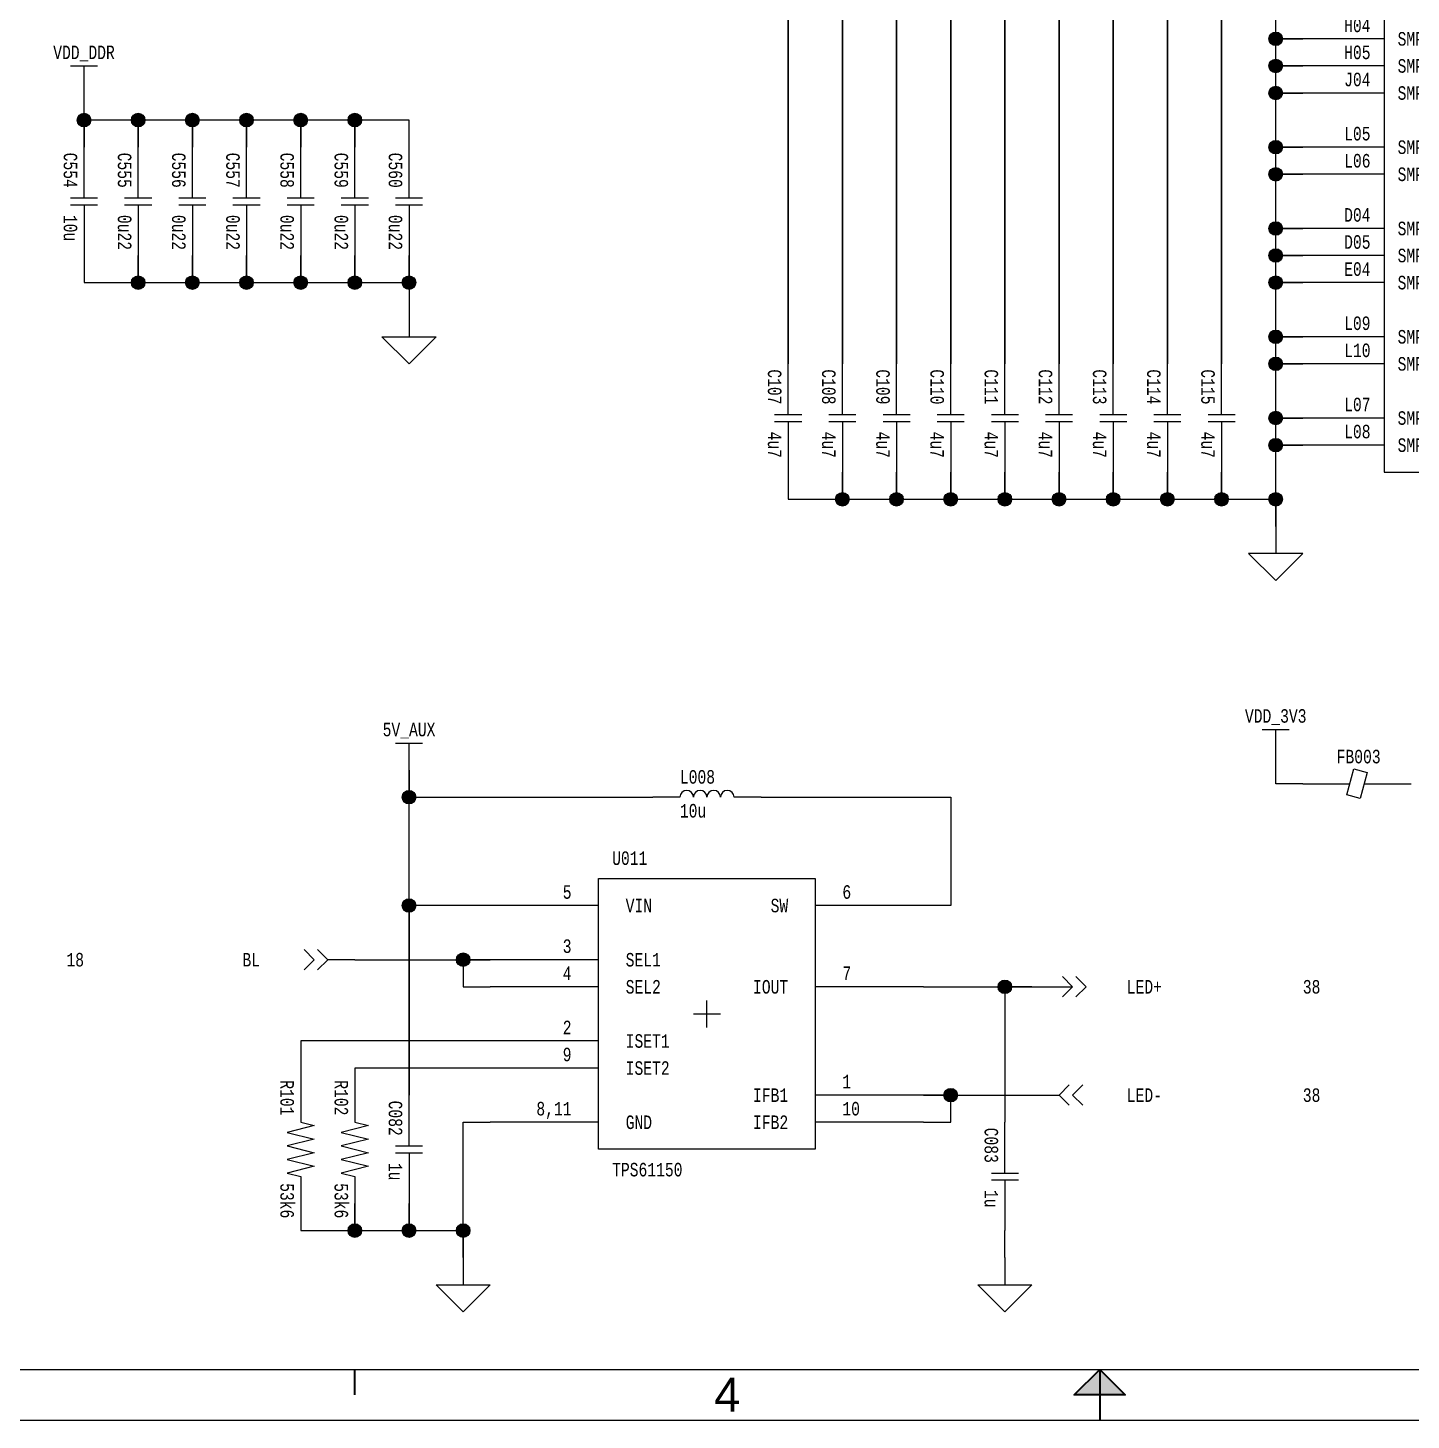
# Paper-space layout '12' of a CAD drawing. Header units: inches. Extents: x 0.2 to 16.8, y 0.2 to 10.8.
# Drawn here: x 4.54 to 9.65, y 0.25 to 5.39 of the extents above; entities that cross this region are included whole.
import ezdxf
from ezdxf.enums import TextEntityAlignment as Align

# ---------------------------------------------------------------- set-up
doc = ezdxf.new("R2010")
doc.units = ezdxf.units.IN
doc.header["$MEASUREMENT"] = 0
for name, color, linetype in [('BORDER', 13, 'Continuous'), ('COMPONENT', 14, 'Continuous'), ('SIGNAL', 84, 'Continuous'), ('TEXT', 252, 'Continuous')]:
    doc.layers.add(name, color=color, linetype=linetype)
doc.styles.add('Monotxt_75', font='monotxt.shx', dxfattribs={"width": 0.75})
doc.styles.get("Standard").update_dxf_attribs({"font": 'arial.ttf'})

# ---------------------------------------------------------------- blocks, each defined once
blk = doc.blocks.new('ANSI B Frame')
at = {"layer": 'BORDER', "lineweight": 35}
h = blk.add_hatch(color=256, dxfattribs=at)
h.dxf.hatch_style = 1
h.paths.add_polyline_path([(8.59375, 0.34375), (8.5, 0.34375), (8.5, 0.4375)])
h.paths.add_polyline_path([(8.5, 0.4375), (8.5, 0.34375), (8.40625, 0.34375)])
at = {"layer": 'BORDER'}
for points in [[(0.25, 0.25), (16.75, 0.25), (16.75, 10.75), (0.25, 10.75)], [(0.4375, 0.4375), (16.5625, 0.4375), (16.5625, 10.5625), (0.4375, 10.5625)]]:
    blk.add_lwpolyline(points, close=True, dxfattribs=at)
at = {"layer": 'BORDER', "lineweight": 35}
for points in [[(5.75, 0.34375), (5.75, 0.4375)], [(8.5, 0.4375), (8.5, 0.25)]]:
    blk.add_lwpolyline(points, dxfattribs=at)
blk.add_lwpolyline([(8.5, 0.4375), (8.59375, 0.34375), (8.40625, 0.34375)], close=True, dxfattribs=at)
at = {"layer": 'BORDER', "flags": 8}
for tag, p in [('ZN6', (1.625, 10.65787)), ('ZN5', (4.375, 10.66009)), ('ZN4', (7.125, 10.65625)), ('ZN3', (9.875, 10.65796)), ('ZN2', (12.625, 10.65574)), ('ZN1', (15.375, 10.65574)), ('ZN6', (1.625, 0.34375)), ('ZN5', (4.375, 0.34375)), ('ZN4', (7.125, 0.34375)), ('ZN3', (9.875, 0.34375)), ('ZN2', (12.625, 0.34375)), ('ZN1', (15.375, 0.34375))]:
    blk.add_attdef(tag, text='', height=0.125, dxfattribs=at).set_placement(p, align=Align.MIDDLE_CENTER)
at = {"layer": 'TEXT', "style": 'Monotxt_75', "width": 0.75, "flags": 8}
for tag, height, p in [('DESRP', 0.0625, (13.625, 1)), ('DWG_NO', 0.1875, (13.9625, 0.7125))]:
    blk.add_attdef(tag, text='', height=height, dxfattribs=at).set_placement(p, align=Align.MIDDLE_LEFT)
for tag, height, p in [('SHTSZ', 0.1875, (13.7375, 0.7125)), ('REV', 0.1875, (16.4125, 0.7125)), ('SCALE', 0.0625, (14.15625, 0.5)), ('REVDATE', 0.0625, (15.11875, 0.5)), ('CURRSHT', 0.0625, (16.0625, 0.5)), ('LASTSHT', 0.0625, (16.4375, 0.5))]:
    blk.add_attdef(tag, text='', height=height, dxfattribs=at).set_placement(p, align=Align.MIDDLE_CENTER)
blk = doc.blocks.new('FLOAT_GND')
blk.add_lwpolyline([(0, 0), (0, -0.05)])
blk.add_lwpolyline([(-0.05, -0.05), (0.05, -0.05), (0, -0.1)], close=True)
blk = doc.blocks.new('CONNECT')
blk.add_hatch(color=256).paths.add_polyline_path([(0.0125, 0, 1), (-0.0125, 0, 1)])
blk.add_circle((0, 0), 0.0125)
blk = doc.blocks.new('CAP')
for points in [[(0, 0.0125), (0, 0.2)], [(-0.05, 0.0125), (0.05, 0.0125)], [(-0.05, -0.0125), (0.05, -0.0125)], [(0, -0.0125), (0, -0.2)]]:
    blk.add_lwpolyline(points)
at = {"layer": 'TEXT', "style": 'Monotxt_75', "width": 0.75, "flags": 8}
blk.add_attdef('REFID', text='', height=0.05, rotation=270, dxfattribs=at).set_placement((-0.025, 0.05), align=Align.TOP_RIGHT)
blk.add_attdef('VALUE', text='', height=0.05, rotation=270, dxfattribs=at).set_placement((-0.025, -0.05), align=Align.TOP_LEFT)
blk = doc.blocks.new('TPS61150')
blk.add_lwpolyline([(-0.2, 0.25), (0.2, 0.25), (0.2, -0.25), (-0.2, -0.25)], close=True)
for points in [[(-0.2, 0.2), (-0.4, 0.2)], [(0.4, 0.2), (0.2, 0.2)], [(-0.2, 0.1), (-0.4, 0.1)], [(-0.2, 0.05), (-0.4, 0.05)], [(0.4, 0.05), (0.2, 0.05)], [(-0.2, -0.05), (-0.4, -0.05)], [(-0.2, -0.1), (-0.4, -0.1)], [(0.4, -0.15), (0.2, -0.15)], [(-0.2, -0.2), (-0.4, -0.2)], [(0.4, -0.2), (0.2, -0.2)]]:
    blk.add_lwpolyline(points)
at = {"color": 7}
for points in [[(-0.025, 0), (0, 0), (0, 0.025)], [(0, -0.025), (0, 0), (0.025, 0)]]:
    blk.add_lwpolyline(points, dxfattribs=at)
at = {"layer": 'TEXT', "style": 'Monotxt_75', "width": 0.75}
for s, p in [('5', (-0.25, 0.2125)), ('3', (-0.25, 0.1125)), ('4', (-0.25, 0.0625)), ('2', (-0.25, -0.0375)), ('9', (-0.25, -0.0875)), ('8,11', (-0.25, -0.1875))]:
    blk.add_text(s, height=0.025, dxfattribs=at).set_placement(p, align=Align.RIGHT)
for s, p in [('6', (0.25, 0.2125)), ('7', (0.25, 0.0625)), ('1', (0.25, -0.1375)), ('10', (0.25, -0.1875))]:
    blk.add_text(s, height=0.025, dxfattribs=at).set_placement(p)
for s, p in [('VIN', (-0.15, 0.2)), ('SEL1', (-0.15, 0.1)), ('SEL2', (-0.15, 0.05)), ('ISET1', (-0.15, -0.05)), ('ISET2', (-0.15, -0.1)), ('GND', (-0.15, -0.2))]:
    blk.add_text(s, height=0.025, dxfattribs=at).set_placement(p, align=Align.MIDDLE_LEFT)
for s, p in [('SW', (0.15, 0.2)), ('IOUT', (0.15, 0.05)), ('IFB1', (0.15, -0.15)), ('IFB2', (0.15, -0.2))]:
    blk.add_text(s, height=0.025, dxfattribs=at).set_placement(p, align=Align.MIDDLE_RIGHT)
blk.add_text('TPS61150', height=0.025, dxfattribs=at).set_placement((-0.175, -0.275), align=Align.TOP_LEFT)
at = {"layer": 'TEXT', "style": 'Monotxt_75', "width": 0.75, "flags": 8}
blk.add_attdef('REF', (-0.175, 0.275), '', height=0.025, dxfattribs=at)
blk = doc.blocks.new('FROM_CONN')
for points in [[(0, 0), (0.05, 0)], [(0.06875, 0.01875), (0.05, 0), (0.06875, -0.01875)], [(0.09375, 0.01875), (0.075, 0), (0.09375, -0.01875)]]:
    blk.add_lwpolyline(points)
blk = doc.blocks.new('TO_CONN')
for points in [[(0, 0), (0.075, 0)], [(0.05625, 0.01875), (0.075, 0), (0.05625, -0.01875)], [(0.08125, 0.01875), (0.1, 0), (0.08125, -0.01875)]]:
    blk.add_lwpolyline(points)
blk = doc.blocks.new('SUPPLY_BUS')
for points in [[(0, 0), (0.05, 0)], [(0.05, 0.025), (0.05, -0.025)]]:
    blk.add_lwpolyline(points)
blk = doc.blocks.new('RES')
blk.add_lwpolyline([(-0.2, 0), (-0.1, 0), (-0.0875, 0.05), (-0.0625, -0.05), (-0.0375, 0.05), (-0.0125, -0.05), (0.0125, 0.05), (0.0375, -0.05), (0.0625, 0.05), (0.0875, -0.05), (0.1, 0), (0.2, 0)])
at = {"layer": 'TEXT', "style": 'Monotxt_75', "width": 0.75, "flags": 8}
blk.add_attdef('REFID', text='', height=0.05, dxfattribs=at).set_placement((-0.125, -0.025), align=Align.TOP_RIGHT)
blk.add_attdef('VALUE', text='', height=0.05, dxfattribs=at).set_placement((0.125, -0.025), align=Align.TOP_LEFT)
blk = doc.blocks.new('IND')
blk.add_lwpolyline([(0.2, 0), (0.1, 0, 1), (0.05, 0, 1), (0, 0, 1), (-0.05, 0, 1), (-0.1, 0), (-0.2, 0)], format="xyb")
at = {"layer": 'TEXT', "style": 'Monotxt_75', "width": 0.75, "flags": 8}
blk.add_attdef('REFID', (-0.1, 0.05), '', height=0.05, dxfattribs=at)
blk.add_attdef('VALUE', text='', height=0.05, dxfattribs=at).set_placement((-0.1, -0.025), align=Align.TOP_LEFT)
blk = doc.blocks.new('TPS659037x_B')
blk.add_lwpolyline([(-0.9, 3.2), (-0.9, -3.2), (0.9, -3.2), (0.9, 3.2)], close=True)
for points in [[(-0.9, -1.6), (-1.2, -1.6)], [(-0.9, -1.7), (-1.2, -1.7)], [(-0.9, -1.8), (-1.2, -1.8)], [(-0.9, -2), (-1.2, -2)], [(-0.9, -2.1), (-1.2, -2.1)], [(-0.9, -2.3), (-1.2, -2.3)], [(-0.9, -2.4), (-1.2, -2.4)], [(-0.9, -2.5), (-1.2, -2.5)], [(-0.9, -2.7), (-1.2, -2.7)], [(-0.9, -2.8), (-1.2, -2.8)], [(-0.9, -3), (-1.2, -3)], [(-0.9, -3.1), (-1.2, -3.1)]]:
    blk.add_lwpolyline(points)
at = {"layer": 'TEXT', "style": 'Monotxt_75', "width": 0.75}
for s, p in [('H04', (-0.95, -1.575)), ('H05', (-0.95, -1.675)), ('J04', (-0.95, -1.775)), ('L05', (-0.95, -1.975)), ('L06', (-0.95, -2.075)), ('D04', (-0.95, -2.275)), ('D05', (-0.95, -2.375)), ('E04', (-0.95, -2.475)), ('L09', (-0.95, -2.675)), ('L10', (-0.95, -2.775)), ('L07', (-0.95, -2.975)), ('L08', (-0.95, -3.075))]:
    blk.add_text(s, height=0.05, dxfattribs=at).set_placement(p, align=Align.RIGHT)
for s, p in [('SMPS5_GND', (-0.85, -1.6)), ('SMPS5_GND', (-0.85, -1.7)), ('SMPS5_GND', (-0.85, -1.8)), ('SMPS6_GND', (-0.85, -2)), ('SMPS6_GND', (-0.85, -2.1)), ('SMPS7_GND', (-0.85, -2.3)), ('SMPS7_GND', (-0.85, -2.4)), ('SMPS7_GND', (-0.85, -2.5)), ('SMPS8_GND', (-0.85, -2.7)), ('SMPS8_GND', (-0.85, -2.8)), ('SMPS9_GND', (-0.85, -3)), ('SMPS9_GND', (-0.85, -3.1))]:
    blk.add_text(s, height=0.05, dxfattribs=at).set_placement(p, align=Align.MIDDLE_LEFT)
at = {"layer": 'TEXT', "style": 'Monotxt_75', "width": 0.75, "flags": 8}
blk.add_attdef('REFNO', text='', height=0.05, dxfattribs=at).set_placement((0.8125, 3.25), align=Align.RIGHT)
blk = doc.blocks.new('FeBead')
blk.add_lwpolyline([(-0.0371, -0.0418), (-0.0112, 0.0548), (0.0371, 0.0418), (0.0112, -0.0548)], close=True)
for points in [[(-0.2, 0), (-0.0259, 0)], [(0.0259, 0), (0.2, 0)]]:
    blk.add_lwpolyline(points)
at = {"layer": 'TEXT', "style": 'Monotxt_75', "width": 0.75, "flags": 8}
blk.add_attdef('REFID', (-0.075, 0.075), '', height=0.05, dxfattribs=at)

psp = doc.layouts.new('12')

# ---------------------------------------------------------------- linework, layer by layer
at = {"layer": 'SIGNAL'}
for points in [[(7.35, 9.85), (7.35, 4.15), (7.35, 9.95)], [(7.55, 9.45), (7.55, 4.15), (7.55, 9.55)], [(7.75, 9.05), (7.75, 4.15), (7.75, 9.15)], [(7.95, 8.65), (7.95, 4.15), (7.95, 8.75)], [(8.15, 8.25), (8.15, 4.15), (8.15, 8.35)], [(8.35, 7.95), (8.35, 4.15), (8.35, 8.05)], [(8.55, 7.55), (8.55, 4.15), (8.55, 7.65)], [(8.75, 7.25), (8.75, 4.15), (8.75, 7.35)], [(8.95, 6.95), (8.95, 4.15), (8.95, 7.05)], [(7.35, 3.75), (7.35, 3.65), (7.55, 3.65), (7.55, 3.75), (7.55, 3.675), (7.575, 3.65), (7.75, 3.65), (7.75, 3.75), (7.75, 3.675), (7.775, 3.65), (7.95, 3.65), (7.95, 3.75), (7.95, 3.675), (7.975, 3.65), (8.15, 3.65), (8.15, 3.75), (8.15, 3.675), (8.175, 3.65), (8.35, 3.65), (8.35, 3.75), (8.35, 3.675), (8.375, 3.65), (8.55, 3.65), (8.55, 3.75), (8.55, 3.675), (8.575, 3.65), (8.75, 3.65), (8.75, 3.75), (8.75, 3.675), (8.775, 3.65), (8.95, 3.65), (8.95, 3.75), (8.95, 3.675), (8.975, 3.65), (9.15, 3.65), (9.15, 3.55), (9.15, 3.85), (9.25, 3.85), (9.175, 3.85), (9.15, 3.875), (9.15, 3.95), (9.25, 3.95), (9.175, 3.95), (9.15, 3.975), (9.15, 4.15), (9.25, 4.15), (9.175, 4.15), (9.15, 4.175), (9.15, 4.25), (9.25, 4.25), (9.175, 4.25), (9.15, 4.275), (9.15, 4.45), (9.25, 4.45), (9.175, 4.45), (9.15, 4.475), (9.15, 4.55), (9.25, 4.55), (9.175, 4.55), (9.15, 4.575), (9.15, 4.65), (9.25, 4.65), (9.175, 4.65), (9.15, 4.675), (9.15, 4.85), (9.25, 4.85), (9.175, 4.85), (9.15, 4.875), (9.15, 4.95), (9.25, 4.95), (9.175, 4.95), (9.15, 4.975), (9.15, 5.15), (9.25, 5.15), (9.175, 5.15), (9.15, 5.175), (9.15, 5.25), (9.25, 5.25), (9.175, 5.25), (9.15, 5.275), (9.15, 5.35), (9.25, 5.35), (9.175, 5.35), (9.15, 5.375), (9.15, 5.55)], [(5.95, 4.95), (5.95, 5.05), (5.75, 5.05), (5.75, 4.95), (5.75, 5.025), (5.725, 5.05), (5.55, 5.05), (5.55, 4.95), (5.55, 5.025), (5.525, 5.05), (5.35, 5.05), (5.35, 4.95), (5.35, 5.025), (5.325, 5.05), (5.15, 5.05), (5.15, 4.95), (5.15, 5.025), (5.125, 5.05), (4.95, 5.05), (4.95, 4.95), (4.95, 5.025), (4.925, 5.05), (4.75, 5.05), (4.75, 4.95), (4.75, 5.15)], [(4.75, 4.55), (4.75, 4.45), (4.95, 4.45), (4.95, 4.55), (4.95, 4.475), (4.975, 4.45), (5.15, 4.45), (5.15, 4.55), (5.15, 4.475), (5.175, 4.45), (5.35, 4.45), (5.35, 4.55), (5.35, 4.475), (5.375, 4.45), (5.55, 4.45), (5.55, 4.55), (5.55, 4.475), (5.575, 4.45), (5.75, 4.45), (5.75, 4.55), (5.75, 4.475), (5.775, 4.45), (5.95, 4.45), (5.95, 4.55), (5.95, 4.35)], [(9.25, 2.6), (9.15, 2.6), (9.15, 2.7)], [(6.25, 2.15), (5.95, 2.15), (5.95, 1.45), (5.95, 2.65), (5.95, 2.55), (6.85, 2.55)], [(7.25, 2.55), (7.95, 2.55), (7.95, 2.15), (7.85, 2.15)], [(5.75, 1.95), (6.25, 1.95), (6.15, 1.95), (6.15, 1.85), (6.25, 1.85)], [(7.85, 1.85), (8.25, 1.85), (8.15, 1.85), (8.15, 1.35)], [(6.25, 1.65), (5.55, 1.65), (5.55, 1.45)], [(6.25, 1.55), (5.75, 1.55), (5.75, 1.45)], [(7.85, 1.35), (7.95, 1.35), (7.95, 1.45), (7.85, 1.45), (8.25, 1.45)], [(5.55, 1.05), (5.55, 0.95), (5.75, 0.95), (5.75, 1.05), (5.75, 0.975), (5.775, 0.95), (5.95, 0.95), (5.95, 1.05), (5.95, 0.975), (5.975, 0.95), (6.15, 0.95), (6.15, 0.85), (6.15, 1.35), (6.25, 1.35)], [(8.15, 0.85), (8.15, 0.95)]]:
    psp.add_lwpolyline(points, dxfattribs=at)

# ---------------------------------------------------------------- block references
ref = psp.add_blockref('ANSI B Frame', (0, 0))
ref.add_attrib('ZN4', '4', dxfattribs={"layer": 'BORDER', "height": 0.125}).set_placement((7.125, 0.3438), align=Align.MIDDLE_CENTER)
at = {"layer": 'COMPONENT'}
psp.add_blockref('TPS659037x_B', (10.45, 6.95), dxfattribs=at)
at = {"layer": 'COMPONENT', "yscale": 2, "zscale": 2}
for name, p, xscale, rotation in [('SUPPLY_BUS', (4.75, 5.15), 2, 90), ('SUPPLY_BUS', (9.15, 2.7), 2, 90), ('SUPPLY_BUS', (5.95, 2.65), 2, 90), ('FROM_CONN', (5.75, 1.95), 2, 180), ('FROM_CONN', (8.25, 1.45), -2, 180)]:
    psp.add_blockref(name, p, dxfattribs=dict(at, xscale=xscale, rotation=rotation))
at = {"layer": 'COMPONENT'}
ref = psp.add_blockref('CAP', (4.75, 4.75), dxfattribs=at)
ref.add_attrib('REFID', 'C554', dxfattribs={"layer": 'TEXT', "height": 0.05, "rotation": 270, "style": 'Monotxt_75', "width": 0.75}).set_placement((4.725, 4.8), align=Align.TOP_RIGHT)
ref.add_attrib('VALUE', '10u', dxfattribs={"layer": 'TEXT', "height": 0.05, "rotation": 270, "style": 'Monotxt_75', "width": 0.75}).set_placement((4.725, 4.7), align=Align.TOP_LEFT)
ref = psp.add_blockref('CAP', (4.95, 4.75), dxfattribs=at)
ref.add_attrib('REFID', 'C555', dxfattribs={"layer": 'TEXT', "height": 0.05, "rotation": 270, "style": 'Monotxt_75', "width": 0.75}).set_placement((4.925, 4.8), align=Align.TOP_RIGHT)
ref.add_attrib('VALUE', '0u22', dxfattribs={"layer": 'TEXT', "height": 0.05, "rotation": 270, "style": 'Monotxt_75', "width": 0.75}).set_placement((4.925, 4.7), align=Align.TOP_LEFT)
ref = psp.add_blockref('CAP', (5.15, 4.75), dxfattribs=at)
ref.add_attrib('REFID', 'C556', dxfattribs={"layer": 'TEXT', "height": 0.05, "rotation": 270, "style": 'Monotxt_75', "width": 0.75}).set_placement((5.125, 4.8), align=Align.TOP_RIGHT)
ref.add_attrib('VALUE', '0u22', dxfattribs={"layer": 'TEXT', "height": 0.05, "rotation": 270, "style": 'Monotxt_75', "width": 0.75}).set_placement((5.125, 4.7), align=Align.TOP_LEFT)
ref = psp.add_blockref('CAP', (5.35, 4.75), dxfattribs=at)
ref.add_attrib('REFID', 'C557', dxfattribs={"layer": 'TEXT', "height": 0.05, "rotation": 270, "style": 'Monotxt_75', "width": 0.75}).set_placement((5.325, 4.8), align=Align.TOP_RIGHT)
ref.add_attrib('VALUE', '0u22', dxfattribs={"layer": 'TEXT', "height": 0.05, "rotation": 270, "style": 'Monotxt_75', "width": 0.75}).set_placement((5.325, 4.7), align=Align.TOP_LEFT)
ref = psp.add_blockref('CAP', (5.55, 4.75), dxfattribs=at)
ref.add_attrib('REFID', 'C558', dxfattribs={"layer": 'TEXT', "height": 0.05, "rotation": 270, "style": 'Monotxt_75', "width": 0.75}).set_placement((5.525, 4.8), align=Align.TOP_RIGHT)
ref.add_attrib('VALUE', '0u22', dxfattribs={"layer": 'TEXT', "height": 0.05, "rotation": 270, "style": 'Monotxt_75', "width": 0.75}).set_placement((5.525, 4.7), align=Align.TOP_LEFT)
ref = psp.add_blockref('CAP', (5.75, 4.75), dxfattribs=at)
ref.add_attrib('REFID', 'C559', dxfattribs={"layer": 'TEXT', "height": 0.05, "rotation": 270, "style": 'Monotxt_75', "width": 0.75}).set_placement((5.725, 4.8), align=Align.TOP_RIGHT)
ref.add_attrib('VALUE', '0u22', dxfattribs={"layer": 'TEXT', "height": 0.05, "rotation": 270, "style": 'Monotxt_75', "width": 0.75}).set_placement((5.725, 4.7), align=Align.TOP_LEFT)
ref = psp.add_blockref('CAP', (5.95, 4.75), dxfattribs=at)
ref.add_attrib('REFID', 'C560', dxfattribs={"layer": 'TEXT', "height": 0.05, "rotation": 270, "style": 'Monotxt_75', "width": 0.75}).set_placement((5.925, 4.8), align=Align.TOP_RIGHT)
ref.add_attrib('VALUE', '0u22', dxfattribs={"layer": 'TEXT', "height": 0.05, "rotation": 270, "style": 'Monotxt_75', "width": 0.75}).set_placement((5.925, 4.7), align=Align.TOP_LEFT)
at = {"layer": 'COMPONENT', "yscale": 2, "zscale": 2}
for name, p, xscale in [('FLOAT_GND', (5.95, 4.35), 2), ('FLOAT_GND', (9.15, 3.55), -2), ('TO_CONN', (8.25, 1.85), 2), ('FLOAT_GND', (6.15, 0.85), 2), ('FLOAT_GND', (8.15, 0.85), 2)]:
    psp.add_blockref(name, p, dxfattribs=dict(at, xscale=xscale))
at = {"layer": 'COMPONENT'}
ref = psp.add_blockref('CAP', (7.35, 3.95), dxfattribs=at)
ref.add_attrib('REFID', 'C107', dxfattribs={"layer": 'TEXT', "height": 0.05, "rotation": 270, "style": 'Monotxt_75', "width": 0.75}).set_placement((7.325, 4), align=Align.TOP_RIGHT)
ref.add_attrib('VALUE', '4u7', dxfattribs={"layer": 'TEXT', "height": 0.05, "rotation": 270, "style": 'Monotxt_75', "width": 0.75}).set_placement((7.325, 3.9), align=Align.TOP_LEFT)
ref = psp.add_blockref('CAP', (7.55, 3.95), dxfattribs=at)
ref.add_attrib('REFID', 'C108', dxfattribs={"layer": 'TEXT', "height": 0.05, "rotation": 270, "style": 'Monotxt_75', "width": 0.75}).set_placement((7.525, 4), align=Align.TOP_RIGHT)
ref.add_attrib('VALUE', '4u7', dxfattribs={"layer": 'TEXT', "height": 0.05, "rotation": 270, "style": 'Monotxt_75', "width": 0.75}).set_placement((7.525, 3.9), align=Align.TOP_LEFT)
ref = psp.add_blockref('CAP', (7.75, 3.95), dxfattribs=at)
ref.add_attrib('REFID', 'C109', dxfattribs={"layer": 'TEXT', "height": 0.05, "rotation": 270, "style": 'Monotxt_75', "width": 0.75}).set_placement((7.725, 4), align=Align.TOP_RIGHT)
ref.add_attrib('VALUE', '4u7', dxfattribs={"layer": 'TEXT', "height": 0.05, "rotation": 270, "style": 'Monotxt_75', "width": 0.75}).set_placement((7.725, 3.9), align=Align.TOP_LEFT)
ref = psp.add_blockref('CAP', (7.95, 3.95), dxfattribs=at)
ref.add_attrib('REFID', 'C110', dxfattribs={"layer": 'TEXT', "height": 0.05, "rotation": 270, "style": 'Monotxt_75', "width": 0.75}).set_placement((7.925, 4), align=Align.TOP_RIGHT)
ref.add_attrib('VALUE', '4u7', dxfattribs={"layer": 'TEXT', "height": 0.05, "rotation": 270, "style": 'Monotxt_75', "width": 0.75}).set_placement((7.925, 3.9), align=Align.TOP_LEFT)
ref = psp.add_blockref('CAP', (8.15, 3.95), dxfattribs=at)
ref.add_attrib('REFID', 'C111', dxfattribs={"layer": 'TEXT', "height": 0.05, "rotation": 270, "style": 'Monotxt_75', "width": 0.75}).set_placement((8.125, 4), align=Align.TOP_RIGHT)
ref.add_attrib('VALUE', '4u7', dxfattribs={"layer": 'TEXT', "height": 0.05, "rotation": 270, "style": 'Monotxt_75', "width": 0.75}).set_placement((8.125, 3.9), align=Align.TOP_LEFT)
ref = psp.add_blockref('CAP', (8.35, 3.95), dxfattribs=at)
ref.add_attrib('REFID', 'C112', dxfattribs={"layer": 'TEXT', "height": 0.05, "rotation": 270, "style": 'Monotxt_75', "width": 0.75}).set_placement((8.325, 4), align=Align.TOP_RIGHT)
ref.add_attrib('VALUE', '4u7', dxfattribs={"layer": 'TEXT', "height": 0.05, "rotation": 270, "style": 'Monotxt_75', "width": 0.75}).set_placement((8.325, 3.9), align=Align.TOP_LEFT)
ref = psp.add_blockref('CAP', (8.55, 3.95), dxfattribs=at)
ref.add_attrib('REFID', 'C113', dxfattribs={"layer": 'TEXT', "height": 0.05, "rotation": 270, "style": 'Monotxt_75', "width": 0.75}).set_placement((8.525, 4), align=Align.TOP_RIGHT)
ref.add_attrib('VALUE', '4u7', dxfattribs={"layer": 'TEXT', "height": 0.05, "rotation": 270, "style": 'Monotxt_75', "width": 0.75}).set_placement((8.525, 3.9), align=Align.TOP_LEFT)
ref = psp.add_blockref('CAP', (8.75, 3.95), dxfattribs=at)
ref.add_attrib('REFID', 'C114', dxfattribs={"layer": 'TEXT', "height": 0.05, "rotation": 270, "style": 'Monotxt_75', "width": 0.75}).set_placement((8.725, 4), align=Align.TOP_RIGHT)
ref.add_attrib('VALUE', '4u7', dxfattribs={"layer": 'TEXT', "height": 0.05, "rotation": 270, "style": 'Monotxt_75', "width": 0.75}).set_placement((8.725, 3.9), align=Align.TOP_LEFT)
ref = psp.add_blockref('CAP', (8.95, 3.95), dxfattribs=at)
ref.add_attrib('REFID', 'C115', dxfattribs={"layer": 'TEXT', "height": 0.05, "rotation": 270, "style": 'Monotxt_75', "width": 0.75}).set_placement((8.925, 4), align=Align.TOP_RIGHT)
ref.add_attrib('VALUE', '4u7', dxfattribs={"layer": 'TEXT', "height": 0.05, "rotation": 270, "style": 'Monotxt_75', "width": 0.75}).set_placement((8.925, 3.9), align=Align.TOP_LEFT)
psp.add_blockref('FeBead', (9.45, 2.6), dxfattribs=at).add_auto_attribs({'REFID': 'FB003'})
ref = psp.add_blockref('IND', (7.05, 2.55), dxfattribs=at)
ref.add_attrib('REFID', 'L008', (6.95, 2.6), dxfattribs={"layer": 'TEXT', "height": 0.05, "style": 'Monotxt_75', "width": 0.75})
ref.add_attrib('VALUE', '10u', dxfattribs={"layer": 'TEXT', "height": 0.05, "style": 'Monotxt_75', "width": 0.75}).set_placement((6.95, 2.525), align=Align.TOP_LEFT)
ref = psp.add_blockref('TPS61150', (7.05, 1.75), dxfattribs=dict(at, xscale=2, yscale=2, zscale=2))
ref.add_attrib('REF', 'U011', (6.7, 2.3), dxfattribs={"layer": 'TEXT', "height": 0.05, "style": 'Monotxt_75', "width": 0.75})
at = {"layer": 'COMPONENT', "rotation": 270}
for p, values in [((5.55, 1.25), {'REFID': 'R101', 'VALUE': '53k6'}), ((5.75, 1.25), {'REFID': 'R102', 'VALUE': '53k6'})]:
    psp.add_blockref('RES', p, dxfattribs=at).add_auto_attribs(values)
at = {"layer": 'COMPONENT'}
ref = psp.add_blockref('CAP', (5.95, 1.25), dxfattribs=at)
ref.add_attrib('REFID', 'C082', dxfattribs={"layer": 'TEXT', "height": 0.05, "rotation": 270, "style": 'Monotxt_75', "width": 0.75}).set_placement((5.925, 1.3), align=Align.TOP_RIGHT)
ref.add_attrib('VALUE', '1u', dxfattribs={"layer": 'TEXT', "height": 0.05, "rotation": 270, "style": 'Monotxt_75', "width": 0.75}).set_placement((5.925, 1.2), align=Align.TOP_LEFT)
ref = psp.add_blockref('CAP', (8.15, 1.15), dxfattribs=at)
ref.add_attrib('REFID', 'C083', dxfattribs={"layer": 'TEXT', "height": 0.05, "rotation": 270, "style": 'Monotxt_75', "width": 0.75}).set_placement((8.125, 1.2), align=Align.TOP_RIGHT)
ref.add_attrib('VALUE', '1u', dxfattribs={"layer": 'TEXT', "height": 0.05, "rotation": 270, "style": 'Monotxt_75', "width": 0.75}).set_placement((8.125, 1.1), align=Align.TOP_LEFT)
at = {"layer": 'SIGNAL', "xscale": 2, "yscale": 2, "zscale": 2}
for p in [(9.15, 5.35), (9.15, 5.25), (9.15, 5.15), (9.15, 4.95), (9.15, 4.85), (9.15, 4.65), (9.15, 4.55), (4.95, 4.45), (5.15, 4.45), (5.35, 4.45), (5.55, 4.45), (5.75, 4.45), (5.95, 4.45), (9.15, 4.45), (9.15, 4.25), (9.15, 4.15), (9.15, 3.95), (9.15, 3.85), (7.55, 3.65), (7.75, 3.65), (7.95, 3.65), (8.15, 3.65), (8.35, 3.65), (8.55, 3.65), (8.75, 3.65), (8.95, 3.65), (9.15, 3.65), (5.95, 2.55), (5.95, 2.15), (6.15, 1.95), (8.15, 1.85), (7.95, 1.45), (5.75, 0.95), (5.95, 0.95), (6.15, 0.95)]:
    psp.add_blockref('CONNECT', p, dxfattribs=at)
at = {"layer": 'SIGNAL', "xscale": 2, "yscale": 2, "zscale": 2, "rotation": 180}
for p in [(4.75, 5.05), (4.95, 5.05), (5.15, 5.05), (5.35, 5.05), (5.55, 5.05), (5.75, 5.05)]:
    psp.add_blockref('CONNECT', p, dxfattribs=at)

# ---------------------------------------------------------------- texts
at = {"layer": 'TEXT', "style": 'Monotxt_75', "width": 0.75}
for s, p in [('VDD_DDR', (4.75, 5.275)), ('VDD_3V3', (9.15, 2.825)), ('5V_AUX', (5.95, 2.775))]:
    psp.add_text(s, height=0.05, dxfattribs=at).set_placement(p, align=Align.CENTER)
for s, p in [('18', (4.75, 1.95)), ('BL', (5.4, 1.95))]:
    psp.add_text(s, height=0.05, dxfattribs=at).set_placement(p, align=Align.MIDDLE_RIGHT)
for s, p in [('LED+', (8.6, 1.85)), ('38', (9.25, 1.85)), ('LED-', (8.6, 1.45)), ('38', (9.25, 1.45))]:
    psp.add_text(s, height=0.05, dxfattribs=at).set_placement(p, align=Align.MIDDLE_LEFT)

doc.saveas('drawing.dxf')
